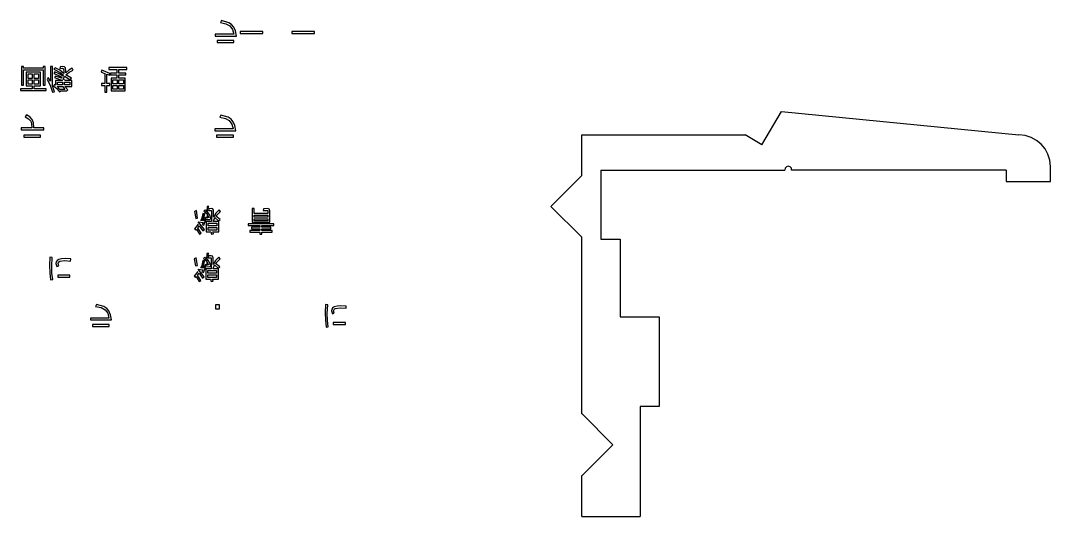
# Model space of a CAD drawing. Extents: x -353 to 646, y -933 to 332.
# Drawn here: x 376 to 645.6, y 38.9 to 168.6 of the extents above; entities that cross this region are included whole.
import ezdxf

# ---------------------------------------------------------------- set-up
doc = ezdxf.new("R2010")
doc.units = 0

msp = doc.modelspace()

# ---------------------------------------------------------------- linework, layer by layer
at = {"layer": 'Layer 1'}
for p, q in [((570.105, 136.172), (575.27711, 144.89605)), ((575.277, 144.896), (637.3803, 138.73227)), ((522.938, 128.095), (522.938, 138.732)), ((522.949, 138.732), (565.764, 138.732)), ((570.105, 136.172), (565.76465, 138.73232)), ((639.041446, 138.564252), (637.37767, 138.73212)), ((640.591076, 138.083094), (639.041446, 138.564252)), ((641.993367, 137.32184), (640.591076, 138.083094)), ((643.215127, 136.313688), (641.993367, 137.32184)), ((644.223162, 135.091832), (643.215127, 136.313688)), ((644.984281, 133.689468), (644.223162, 135.091832)), ((645.465291, 132.139792), (644.984281, 133.689468)), ((645.633, 130.476), (645.465291, 132.139792)), ((527.95, 129.504), (566.1787, 129.558187)), ((527.95, 129.504), (527.95, 111.428)), ((566.179, 129.558), (576.082, 129.558)), ((576.179854, 130.058507), (576.08204, 129.559566)), ((576.528746, 130.428351), (576.179854, 130.058507)), ((577.021141, 130.555065), (576.528746, 130.428351)), ((577.505222, 130.399579), (577.021141, 130.555065)), ((577.831732, 130.009835), (577.505222, 130.399579)), ((577.9, 129.506), (577.831732, 130.009835)), ((599.704, 129.504), (577.902, 129.504)), ((634.094, 129.504), (599.704, 129.504)), ((634.094, 129.504), (634.094, 126.581)), ((645.636, 126.581), (645.636, 130.474)), ((522.938, 128.095), (514.87232, 120.03203)), ((634.094, 126.581), (645.636, 126.581)), ((514.872, 120.032), (522.93768, 111.97174)), ((522.949, 65.7645), (522.949, 111.972)), ((527.95, 111.428), (532.984, 111.428)), ((532.984, 111.428), (532.984, 91.1509)), ((532.984, 91.1509), (543.182, 91.1509)), ((543.182, 91.1509), (543.182, 67.6719)), ((543.182, 67.6719), (538.211, 67.6719)), ((538.211, 67.6719), (538.211, 38.9475)), ((522.949, 65.7645), (523.055, 65.7645)), ((531.118, 57.6988), (523.05503, 65.76448)), ((523.055, 49.6358), (531.11797, 57.69877)), ((522.949, 38.9475), (522.949, 49.6358)), ((522.949, 49.6358), (523.055, 49.6358)), ((522.949, 38.9475), (538.211, 38.9475))]:
    msp.add_line(p, q, dxfattribs=at)
at = {"layer": '注意'}
for p, q in [((428.603559, 168.647225), (428.348148, 168.139508)), ((428.348148, 168.139508), (429.811222, 167.807262)), ((430.523519, 168.10169), (428.603559, 168.647225)), ((429.811222, 167.807262), (430.830858, 167.238373)), ((431.282347, 167.609531), (430.523519, 168.10169)), ((430.830858, 167.238373), (431.515422, 166.332054)), ((431.852789, 166.94825), (431.282347, 167.609531)), ((431.856448, 165.090663), (427.019, 165.091)), ((427.019, 165.091), (427.019111, 164.59071)), ((427.019111, 164.59071), (432.54, 164.59)), ((431.515422, 166.332054), (431.856448, 165.090663)), ((432.292279, 165.937507), (431.852789, 166.94825)), ((432.54, 164.59), (432.292279, 165.937507)), ((439.481, 165.809), (433.521, 165.809)), ((433.521, 165.809), (433.521, 165.264)), ((433.521, 165.264), (439.481, 165.264)), ((439.481, 165.264), (439.481, 165.809)), ((452.989, 165.809), (447.029, 165.809)), ((447.029, 165.809), (447.029, 165.264)), ((447.029, 165.264), (452.989, 165.264)), ((452.989, 165.264), (452.989, 165.809)), ((431.884, 163.416), (427.513, 163.416)), ((427.513, 163.416), (427.513, 162.916)), ((427.513, 162.916), (431.884, 162.916)), ((431.884, 162.916), (431.884, 163.416)), ((376.829, 156.652), (376.305, 156.652)), ((376.305, 156.652), (376.305, 151.773)), ((376.829, 156.248), (376.829, 156.652)), ((382.455, 156.652), (381.929, 156.652)), ((381.929, 156.652), (381.929, 156.248)), ((382.455, 151.773), (382.455, 156.652)), ((384.395, 156.652), (383.887, 156.652)), ((383.887, 156.652), (383.887, 152.764)), ((384.395151, 151.617478), (384.395, 156.652)), ((386.439043, 156.59262), (386.332081, 156.105787)), ((387.11948, 156.637493), (386.439043, 156.59262)), ((387.512051, 156.544325), (387.11948, 156.637493)), ((387.764922, 156.264678), (387.512051, 156.544325)), ((403.88, 156.376), (399.122, 156.376)), ((399.122, 156.376), (399.122, 155.896)), ((403.88, 155.896), (403.88, 156.376)), ((381.929, 156.248), (376.829, 156.248)), ((376.829, 151.773), (376.829778, 155.767366)), ((376.829778, 155.767366), (381.929, 155.768)), ((381.246, 155.195), (377.513, 155.195)), ((377.513, 155.195), (377.513, 151.593)), ((378.014, 153.541), (378.014, 154.735)), ((378.014, 154.735), (379.105, 154.735)), ((379.105, 154.735), (379.105338, 153.540356)), ((379.606, 154.735), (380.738, 154.735)), ((379.606, 153.541), (379.606, 154.735)), ((380.738, 154.735), (380.738, 153.541)), ((381.246, 151.593), (381.246, 155.195)), ((381.929, 155.768), (381.929, 151.773)), ((383.265829, 153.77887), (383.023683, 153.24039)), ((383.887, 152.764), (383.265829, 153.77887)), ((385.061238, 156.333818), (384.729909, 155.936449)), ((384.729909, 155.936449), (386.563219, 154.952623)), ((385.047408, 155.208038), (384.743737, 154.797123)), ((384.743737, 154.797123), (385.902999, 154.366418)), ((385.182313, 154.134187), (384.885415, 153.743874)), ((384.885415, 153.743874), (387.012235, 152.994575)), ((386.15153, 154.729033), (385.047408, 155.208038)), ((386.317229, 155.675082), (385.061238, 156.333818)), ((386.777433, 153.547165), (385.182313, 154.134187)), ((385.902999, 154.366418), (386.943097, 153.757703)), ((387.143468, 154.099748), (386.15153, 154.729033)), ((387.378278, 154.818008), (386.317229, 155.675082)), ((386.332081, 156.105787), (387.002075, 156.171262)), ((386.563219, 154.952623), (387.264541, 154.375761)), ((386.943097, 153.757703), (386.777433, 153.547165)), ((387.002075, 156.171262), (387.260874, 156.0643)), ((387.264541, 154.375761), (387.143468, 154.099748)), ((387.185205, 153.34044), (387.658209, 154.093126)), ((387.260874, 156.0643), (387.402266, 155.225254)), ((387.402266, 155.225254), (387.378278, 154.818008)), ((387.658209, 154.093126), (389.018799, 153.191991)), ((387.917039, 155.353101), (387.764922, 156.264678)), ((387.896406, 154.421068), (388.774435, 155.155763)), ((389.402056, 153.547591), (387.896406, 154.421068)), ((387.899824, 154.97323), (387.917039, 155.353101)), ((388.643093, 155.654838), (387.900071, 154.973658)), ((389.512691, 156.178748), (388.643093, 155.654838)), ((388.774435, 155.155763), (389.847406, 155.688528)), ((389.847406, 155.688528), (389.512691, 156.178748)), ((397.329835, 155.681368), (397.126071, 155.156435)), ((397.126071, 155.156435), (398.117235, 154.849095)), ((399.432675, 154.852764), (397.329835, 155.681368)), ((398.117235, 154.849095), (398.117, 152.166)), ((398.656, 152.166), (398.656, 154.649)), ((398.656, 154.649), (399.384415, 154.352102)), ((399.122, 155.896), (401.284, 155.896)), ((399.384415, 154.352102), (399.432675, 154.852764)), ((401.284, 154.939), (399.588, 154.939)), ((399.588, 154.939), (399.588, 154.48)), ((399.588, 154.48), (401.284, 154.48)), ((401.284, 155.896), (401.284, 154.939)), ((401.284, 154.48), (401.284, 153.596)), ((401.801, 154.939), (401.801, 155.896)), ((401.801, 155.896), (403.88, 155.896)), ((403.576, 154.939), (401.801, 154.939)), ((401.801, 153.596), (401.801, 154.48)), ((401.801, 154.48), (403.576, 154.48)), ((403.576, 154.48), (403.576, 154.939)), ((376.305, 151.773), (376.829, 151.773)), ((377.513, 151.593), (379.091508, 151.592736)), ((379.105338, 153.540356), (378.014, 153.541)), ((378.014, 152.038), (378.014, 153.116)), ((378.014, 153.116), (379.105, 153.116)), ((379.105338, 152.038086), (378.014, 152.038)), ((379.091508, 151.592736), (379.091, 150.809)), ((379.105, 153.116), (379.105338, 152.038086)), ((380.738, 153.541), (379.606, 153.541)), ((379.606, 153.11533), (380.738, 153.116)), ((379.606, 152.038), (379.606, 153.11533)), ((380.738, 152.038), (379.606, 152.038)), ((379.623, 150.809), (379.623, 151.593)), ((379.623, 151.593), (381.246, 151.593)), ((380.738, 153.116), (380.738, 152.038)), ((381.929, 151.773), (382.455, 151.773)), ((383.023683, 153.24039), (383.787869, 151.772869)), ((383.787869, 151.772869), (384.373833, 149.92541)), ((384.895379, 150.053257), (384.394717, 151.617617)), ((384.91982, 151.928433), (384.637034, 151.544893)), ((384.637034, 151.544893), (385.528608, 150.870841)), ((385.217, 151.721), (384.91982, 151.928433)), ((387.012235, 152.994575), (385.217, 152.995)), ((385.217, 152.995), (385.217, 151.721)), ((386.332, 150.668), (385.620518, 151.389642)), ((385.620518, 151.389642), (387.09154, 151.38901)), ((385.724, 151.814), (385.72446, 152.556)), ((387.057, 151.814), (385.724, 151.814)), ((385.72446, 152.556), (387.057, 152.556)), ((387.057, 152.556), (387.057, 151.814)), ((387.09154, 151.38901), (387.65796, 150.667368)), ((387.779, 152.995), (387.185205, 153.34044)), ((387.551, 152.556), (388.922, 152.556)), ((387.551, 151.814), (387.551, 152.556)), ((388.922, 151.814), (387.551, 151.814)), ((388.396853, 150.512466), (387.671825, 151.389612)), ((387.671825, 151.389612), (389.43, 151.389)), ((389.43, 152.995), (387.779, 152.995)), ((388.922, 152.556), (388.922, 151.814)), ((389.018799, 153.191991), (389.402056, 153.547591)), ((389.43, 151.389), (389.43, 152.995)), ((398.117, 152.166), (397.226, 152.166)), ((397.226, 152.166), (397.226, 151.666)), ((397.226, 151.666), (398.11749, 151.6656)), ((398.11749, 151.6656), (398.117, 149.967)), ((399.426, 152.166), (398.656, 152.166)), ((398.656, 149.967), (398.656, 151.666)), ((398.656, 151.666), (399.426, 151.666)), ((399.426, 151.666), (399.426, 152.166)), ((401.284, 153.596), (399.716, 153.596)), ((399.716, 153.596), (399.716, 150.243)), ((400.202, 152.118), (400.20283, 153.14331)), ((401.301, 152.118), (400.202, 152.118)), ((400.202, 150.702), (400.20283, 151.6656)), ((400.20283, 153.14331), (401.301, 153.143)), ((400.20283, 151.6656), (401.301, 151.666)), ((401.301, 153.143), (401.301, 152.118)), ((401.301, 151.666), (401.301, 150.702)), ((401.788, 152.118), (401.788, 153.144)), ((401.788, 153.144), (402.948, 153.144)), ((402.948, 152.118), (401.788, 152.118)), ((401.788, 150.702), (401.788, 151.666)), ((401.788, 151.666), (402.948, 151.666)), ((403.442, 153.596), (401.801, 153.596)), ((402.948, 153.144), (402.948, 152.118)), ((402.948, 151.666), (402.948, 150.70209)), ((403.44189, 150.24292), (403.442, 153.596)), ((379.091, 150.809), (376.049, 150.809)), ((376.049, 150.809), (376.049, 150.336)), ((376.049, 150.336), (382.703, 150.336)), ((382.703, 150.809), (379.623, 150.809)), ((382.703, 150.336), (382.703, 150.809)), ((384.373833, 149.92541), (384.895379, 150.053257)), ((385.528608, 150.870841), (386.249364, 149.994643)), ((386.249364, 149.994643), (386.587748, 150.250054)), ((387.65796, 150.667368), (386.332, 150.668)), ((386.587748, 150.250054), (388.131, 150.25)), ((388.131, 150.25), (388.396853, 150.512466)), ((398.117, 149.967), (398.656, 149.967)), ((399.716, 150.243), (403.44189, 150.24292)), ((401.301, 150.702), (400.202, 150.702)), ((402.948, 150.70209), (401.788, 150.702)), ((377.599229, 143.9554), (377.243347, 143.502998)), ((377.243347, 143.502998), (378.14568, 142.992916)), ((378.509039, 143.437415), (377.599229, 143.9554)), ((378.14568, 142.992916), (378.690297, 142.312018)), ((379.090769, 142.78841), (378.509039, 143.437415)), ((428.465842, 143.896225), (428.210149, 143.388508)), ((428.210149, 143.388508), (429.673328, 143.056368)), ((430.385802, 143.35069), (428.465842, 143.896225)), ((429.673328, 143.056368), (430.692859, 142.487373)), ((431.144313, 142.858671), (430.385802, 143.35069)), ((376.163, 140.582), (376.162927, 140.07346)), ((378.990581, 140.581998), (376.163, 140.582)), ((378.690297, 142.312018), (378.896531, 141.603112)), ((378.896531, 141.603112), (378.990581, 140.581998)), ((379.418076, 141.875916), (379.090769, 142.78841)), ((379.557, 140.582), (379.418076, 141.875916)), ((382.154, 140.582), (379.557, 140.582)), ((382.154, 140.074), (382.154, 140.582)), ((426.881, 140.34), (426.880394, 139.83871)), ((431.718449, 140.339663), (426.881, 140.34)), ((430.692859, 142.487373), (431.377423, 141.581054)), ((431.715072, 142.19753), (431.144313, 142.858671)), ((431.377423, 141.581054), (431.718449, 140.339663)), ((432.154315, 141.186647), (431.715072, 142.19753)), ((432.402, 139.839), (432.154315, 141.186647)), ((376.162927, 140.07346), (382.154, 140.074)), ((381.298, 138.672), (376.919, 138.672)), ((376.919, 138.672), (376.919, 138.171)), ((376.919, 138.171), (381.298, 138.171)), ((381.298, 138.171), (381.298, 138.672)), ((426.880394, 139.83871), (432.402, 139.839)), ((431.746, 138.665), (427.374, 138.665)), ((427.374, 138.665), (427.374, 138.164)), ((427.374, 138.164), (431.746, 138.164)), ((431.746, 138.164), (431.746, 138.665)), ((422.067462, 118.931009), (421.591071, 118.696193)), ((421.591071, 118.696193), (421.915626, 116.893643)), ((422.392017, 116.948959), (422.067462, 118.931009)), ((423.258724, 116.355157), (425.361, 120.057)), ((424.363823, 119.175912), (424.004272, 118.79971)), ((424.004272, 118.79971), (424.809877, 118.075458)), ((425.185653, 118.395568), (424.363823, 119.175912)), ((425.361, 120.057), (424.854, 120.057)), ((424.854, 120.057), (424.854, 116.953)), ((425.320072, 119.44623), (425.213392, 118.952624)), ((425.213392, 118.952624), (425.838232, 119.000602)), ((425.969465, 119.480661), (425.320072, 119.44623)), ((425.838232, 119.000602), (425.990067, 118.941899)), ((426.39054, 119.377086), (425.969465, 119.480661)), ((425.990067, 118.941899), (426.007565, 118.810948)), ((426.007565, 118.810948), (426.007, 116.065)), ((426.515, 118.98), (426.39054, 119.377086)), ((426.51425, 117.18435), (426.515, 118.98)), ((428.034484, 119.162425), (427.131444, 118.251625)), ((427.133069, 117.484049), (428.359039, 118.689139)), ((428.359039, 118.689139), (428.034484, 119.162425)), ((437.222, 119.522), (436.656, 119.522)), ((436.656, 119.522), (436.656, 115.882)), ((437.222, 118.144), (437.222, 119.522)), ((439.63902, 119.445706), (439.535445, 118.941375)), ((439.535445, 118.941375), (440.526609, 119.007133)), ((440.67873, 119.493966), (439.63902, 119.445706)), ((440.526609, 119.007133), (440.744202, 118.927828)), ((441.192938, 119.359346), (440.67873, 119.493966)), ((440.744202, 118.927828), (440.77186, 118.76555)), ((440.77186, 118.76555), (440.772, 118.144)), ((441.338, 118.914), (441.192938, 119.359346)), ((441.33821, 115.882243), (441.338, 118.914)), ((421.915626, 116.893643), (422.392017, 116.948959)), ((424.177354, 113.958806), (422.575184, 115.971616)), ((422.575184, 115.971616), (423.821474, 115.864654)), ((423.362299, 116.341329), (423.258724, 116.355157)), ((423.95299, 116.247913), (423.362299, 116.341329)), ((423.790711, 118.223189), (423.535018, 116.962789)), ((423.535018, 116.962789), (423.952989, 116.821114)), ((423.76603, 117.042747), (423.652295, 116.555914)), ((423.652295, 116.555914), (424.10131, 116.535311)), ((424.854, 116.953), (423.76603, 117.042747)), ((424.249887, 118.029584), (423.790711, 118.223189)), ((423.952989, 116.821114), (424.249887, 118.029584)), ((424.070394, 116.686486), (423.95299, 116.247913)), ((423.98742, 115.125797), (424.4878, 116.441517)), ((424.4878, 116.441517), (424.070394, 116.686486)), ((424.10131, 116.535311), (424.63979, 115.906803)), ((425.313222, 117.11795), (424.412, 117.118)), ((424.412, 117.118), (424.412164, 116.652059)), ((424.412164, 116.652059), (425.631, 116.652)), ((426.007, 116.065), (424.626, 116.065)), ((424.626, 116.065), (424.626, 113.393)), ((424.809877, 118.075458), (425.313222, 117.11795)), ((425.57572, 117.738802), (425.185653, 118.395568)), ((425.883024, 116.900638), (425.57572, 117.738802)), ((425.631, 116.652), (425.883024, 116.900638)), ((426.515, 116.172), (426.915473, 117.142279)), ((426.515, 116.065), (426.515, 116.172)), ((427.913, 116.065), (426.515, 116.065)), ((427.131444, 118.251625), (426.515004, 117.183765)), ((426.915473, 117.142279), (427.871923, 116.241144)), ((428.258849, 116.603799), (427.133069, 117.484049)), ((427.871923, 116.241144), (428.258849, 116.603799)), ((427.913, 113.393), (427.913, 116.065)), ((440.772, 118.144), (437.222, 118.144)), ((437.222, 117.726), (440.772, 117.726)), ((437.222, 117.205), (437.222, 117.726)), ((440.772, 117.205), (437.222, 117.205)), ((437.222, 116.786765), (440.772, 116.787)), ((437.222, 116.293), (437.222, 116.786765)), ((440.772, 116.293), (437.222, 116.293)), ((440.772, 117.726), (440.772, 117.205)), ((440.772, 116.787), (440.772, 116.293)), ((422.537079, 115.374443), (421.584015, 114.203783)), ((421.584015, 114.203783), (421.895024, 113.830968)), ((421.895024, 113.830968), (422.122495, 114.07255)), ((422.122495, 114.07255), (422.885906, 112.80537)), ((422.405846, 114.407541), (422.837646, 114.991176)), ((423.345081, 113.060781), (422.405846, 114.407541)), ((422.837646, 114.991176), (423.766439, 113.661626)), ((423.821474, 115.864654), (423.604163, 115.329561)), ((423.604163, 115.329561), (423.98742, 115.125797)), ((423.766439, 113.661626), (424.177354, 113.958806)), ((424.626, 113.393), (425.845, 113.393)), ((425.126, 115.62), (427.395, 115.62)), ((425.126, 114.936), (425.126, 115.62)), ((427.395, 114.936), (425.126, 114.936)), ((425.126, 114.51171), (427.395, 114.511)), ((425.126, 113.845), (425.126, 114.51171)), ((427.395, 113.845), (425.126, 113.845)), ((425.845, 113.393), (426.00756, 112.771547)), ((426.556482, 112.847465), (426.352718, 113.393)), ((426.352718, 113.393), (427.913, 113.393)), ((427.395, 115.62), (427.395, 114.936)), ((427.395, 114.511), (427.395, 113.845)), ((442.357, 115.444), (435.637, 115.444)), ((435.637, 115.444), (435.637, 115.026)), ((435.637, 115.026), (438.7, 115.026)), ((438.7, 113.724), (436.083, 113.724)), ((436.083, 113.724), (436.083, 113.306)), ((436.083, 113.306), (438.7, 113.306123)), ((438.7, 114.567), (436.466, 114.567)), ((436.466, 114.567), (436.466, 114.156)), ((436.466, 114.156), (438.7, 114.156)), ((436.656, 115.882), (441.33821, 115.882243)), ((438.7, 115.026), (438.7, 114.567)), ((438.7, 114.156), (438.7, 113.724)), ((438.7, 113.306123), (438.7, 112.806)), ((439.243, 114.567), (439.243, 115.026)), ((439.243, 115.026), (442.357, 115.026)), ((441.515, 114.567), (439.243, 114.567)), ((439.243, 113.724), (439.243, 114.156)), ((439.243, 114.156), (441.515, 114.156)), ((441.905, 113.724), (439.243, 113.724)), ((439.243, 112.806), (439.243, 113.306)), ((439.243, 113.306), (441.905, 113.306)), ((441.515, 114.156), (441.515, 114.567)), ((441.905, 113.306), (441.905, 113.724)), ((442.357, 115.026), (442.357, 115.444)), ((422.885906, 112.80537), (423.345081, 113.060781)), ((426.00756, 112.771547), (426.556482, 112.847465)), ((438.7, 112.806), (439.243, 112.806)), ((383.74553, 106.75254), (383.628126, 104.5529)), ((384.31195, 106.672956), (383.74553, 106.75254)), ((384.190877, 104.438885), (384.31195, 106.672956)), ((385.400302, 105.568935), (385.316659, 105.12948)), ((385.651374, 105.927322), (385.400302, 105.568935)), ((386.0383, 106.172291), (385.651374, 105.927322)), ((385.868967, 105.077834), (385.976917, 105.438584)), ((385.976917, 105.438584), (386.300767, 105.678685)), ((386.763397, 106.35884), (386.0383, 106.172291)), ((386.300767, 105.678685), (387.602657, 105.86862)), ((387.70228, 106.420929), (386.763397, 106.35884)), ((387.602657, 105.86862), (389.104647, 105.754602)), ((389.16306, 106.32074), (387.70228, 106.420929)), ((389.104647, 105.754602), (389.16306, 106.32074)), ((421.997744, 106.555728), (421.521071, 106.320912)), ((421.521071, 106.320912), (421.845626, 104.518362)), ((422.322299, 104.573678), (421.997744, 106.555728)), ((423.189002, 103.979882), (425.292, 107.681)), ((423.720711, 105.847908), (423.465018, 104.587788)), ((424.179887, 105.654583), (423.720711, 105.847908)), ((423.882989, 104.446113), (424.179887, 105.654583)), ((424.294823, 106.801192), (423.935554, 106.424708)), ((423.935554, 106.424708), (424.741014, 105.700597)), ((425.116653, 106.020848), (424.294823, 106.801192)), ((424.741014, 105.700597), (425.244214, 104.743228)), ((425.292, 107.681), (424.785, 107.681)), ((424.785, 107.681), (424.785, 104.577)), ((425.50672, 105.363837), (425.116653, 106.020848)), ((425.250354, 107.069948), (425.143392, 106.576342)), ((425.143392, 106.576342), (425.768232, 106.624602)), ((425.899465, 107.104661), (425.250354, 107.069948)), ((425.814024, 104.525638), (425.50672, 105.363837)), ((425.768232, 106.624602), (425.920067, 106.5659)), ((426.320822, 107.001086), (425.899465, 107.104661)), ((425.920067, 106.5659), (425.937565, 106.434667)), ((425.937565, 106.434667), (425.938, 103.69)), ((426.445, 106.604), (426.320822, 107.001086)), ((426.44497, 104.80807), (426.445, 106.604)), ((427.061444, 105.876554), (426.445004, 104.808484)), ((427.964484, 106.787144), (427.061444, 105.876554)), ((427.063069, 105.10905), (428.289039, 106.31414)), ((428.289039, 106.31414), (427.964484, 106.787144)), ((383.628126, 104.5529), (383.699846, 102.621832)), ((383.699846, 102.621832), (383.914864, 100.83406)), ((384.259951, 102.548454), (384.190877, 104.438885)), ((384.467455, 100.889375), (384.259951, 102.548454)), ((385.316659, 105.12948), (385.554854, 104.290434)), ((385.554854, 104.290434), (386.021085, 104.511414)), ((386.021085, 104.511414), (385.868967, 105.077834)), ((422.467361, 102.999162), (421.514297, 101.828792)), ((421.845626, 104.518362), (422.322299, 104.573678)), ((422.336126, 102.03227), (422.767643, 102.615905)), ((424.107351, 101.583533), (422.505461, 103.596623)), ((422.505461, 103.596623), (423.751751, 103.489379)), ((422.767643, 102.615905), (423.696436, 101.286635)), ((423.292577, 103.966053), (423.189002, 103.979882)), ((423.882985, 103.87292), (423.292577, 103.966053)), ((423.465018, 104.587788), (423.882989, 104.446113)), ((423.751751, 103.489379), (423.534158, 102.954286)), ((423.534158, 102.954286), (423.917698, 102.750522)), ((423.69732, 104.666747), (423.583302, 104.179632)), ((423.583302, 104.179632), (424.032317, 104.159029)), ((424.785, 104.577), (423.69732, 104.666747)), ((424.000389, 104.311493), (423.882985, 103.87292)), ((423.917698, 102.750522), (424.418078, 104.066242)), ((424.418078, 104.066242), (424.000389, 104.311493)), ((424.032317, 104.159029), (424.571079, 103.530521)), ((424.343, 104.743), (424.342164, 104.276778)), ((424.342164, 104.276778), (425.562, 104.277)), ((425.244214, 104.743228), (424.343, 104.743)), ((425.938, 103.69), (424.557, 103.69)), ((424.557, 103.69), (424.557, 101.017)), ((425.057, 103.244), (427.326, 103.244)), ((425.057, 102.561), (425.057, 103.244)), ((427.326, 102.561), (425.057, 102.561)), ((425.562, 104.277), (425.814024, 104.525638)), ((426.445, 103.797), (426.845755, 104.767279)), ((426.445, 103.69), (426.445, 103.797)), ((427.844, 103.69), (426.445, 103.69)), ((426.845755, 104.767279), (427.801923, 103.865862)), ((428.188849, 104.228517), (427.063069, 105.10905)), ((427.326, 103.244), (427.326, 102.561)), ((427.801923, 103.865862), (428.188849, 104.228517)), ((427.844, 101.017), (427.844, 103.69)), ((383.914864, 100.83406), (384.467455, 100.889375)), ((388.956, 102.029), (385.762, 102.029)), ((385.762, 102.029), (385.762, 101.497)), ((385.762, 101.497), (388.956, 101.497)), ((388.956, 101.497), (388.956, 102.029)), ((421.514297, 101.828792), (421.825023, 101.455695)), ((421.825023, 101.455695), (422.052776, 101.697559)), ((422.052776, 101.697559), (422.815904, 100.430379)), ((423.275361, 100.68579), (422.336126, 102.03227)), ((422.815904, 100.430379), (423.275361, 100.68579)), ((423.696436, 101.286635), (424.107351, 101.583533)), ((424.557, 101.017), (425.776, 101.017)), ((425.057, 102.13571), (427.326, 102.136)), ((425.057, 101.47), (425.057, 102.13571)), ((427.326, 101.47), (425.057, 101.47)), ((425.776, 101.017), (425.938278, 100.395547)), ((425.938278, 100.395547), (426.4872, 100.471465)), ((426.4872, 100.471465), (426.283718, 101.017)), ((426.283718, 101.017), (427.844, 101.017)), ((427.326, 102.136), (427.326, 101.47)), ((395.934277, 94.394325), (395.678866, 93.886608)), ((397.854237, 93.84879), (395.934277, 94.394325)), ((455.87581, 94.37714), (455.758406, 92.1775)), ((456.441665, 94.297553), (455.87581, 94.37714)), ((395.678866, 93.886608), (397.142048, 93.554362)), ((397.142048, 93.554362), (398.161576, 92.985473)), ((398.613065, 93.356631), (397.854237, 93.84879)), ((398.161576, 92.985473), (398.84614, 92.079154)), ((399.183507, 92.69535), (398.613065, 93.356631)), ((398.84614, 92.079154), (399.187166, 90.837763)), ((399.623033, 91.684607), (399.183507, 92.69535)), ((399.871, 90.3371), (399.623033, 91.684607)), ((428.107, 94.2769), (427.115, 94.2769)), ((427.115, 94.2769), (427.115, 93.2858)), ((427.115, 93.2858), (428.107, 93.2858)), ((428.107, 93.2858), (428.107, 94.2769)), ((455.758406, 92.1775), (455.829879, 90.246432)), ((456.321156, 92.063483), (456.441665, 94.297553)), ((456.390159, 90.172912), (456.321156, 92.063483)), ((457.530302, 93.193535), (457.446659, 92.75408)), ((457.446659, 92.75408), (457.684854, 91.915034)), ((457.781374, 93.551922), (457.530302, 93.193535)), ((457.684854, 91.915034), (458.151085, 92.136014)), ((458.1683, 93.796891), (457.781374, 93.551922)), ((457.998967, 92.702434), (458.106881, 93.063184)), ((458.151085, 92.136014), (457.998967, 92.702434)), ((458.106881, 93.063184), (458.430484, 93.303285)), ((458.89343, 93.98344), (458.1683, 93.796891)), ((458.430484, 93.303285), (459.732654, 93.49322)), ((459.83256, 94.045529), (458.89343, 93.98344)), ((459.732654, 93.49322), (461.234644, 93.379202)), ((461.29334, 93.94534), (459.83256, 94.045529)), ((461.234644, 93.379202), (461.29334, 93.94534)), ((399.187166, 90.837763), (394.35, 90.8378)), ((394.35, 90.8378), (394.350112, 90.33711)), ((394.350112, 90.33711), (399.871, 90.3371)), ((399.215, 89.1631), (394.844, 89.1631)), ((394.844, 89.1631), (394.844, 88.6624)), ((399.215, 88.6624), (399.215, 89.1631)), ((455.829879, 90.246432), (456.044861, 88.45866)), ((456.597169, 88.513693), (456.390159, 90.172912)), ((461.086, 89.6533), (457.892, 89.6533)), ((457.892, 89.6533), (457.892, 89.1216)), ((457.892, 89.1216), (461.086, 89.1216)), ((461.086, 89.1216), (461.086, 89.6533)), ((394.844, 88.6624), (399.215, 88.6624)), ((456.044861, 88.45866), (456.597169, 88.513693))]:
    msp.add_line(p, q, dxfattribs=at)

doc.saveas('drawing.dxf')
